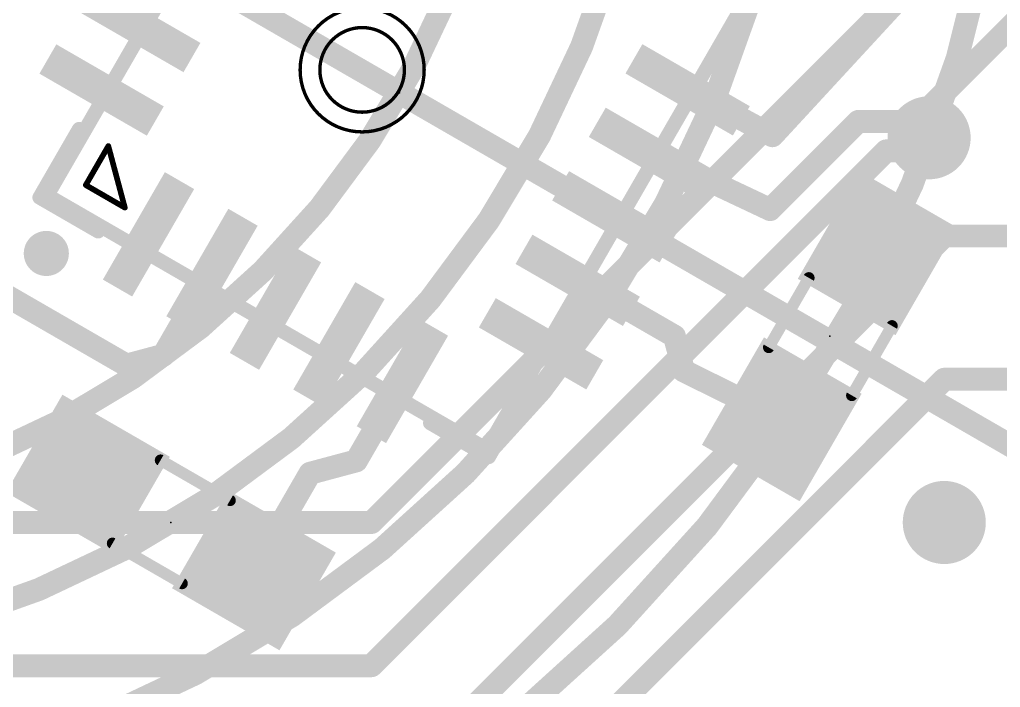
# Model space of a CAD drawing. Extents: x -32 to 75, y -41 to 41.
# Drawn here: x 21.01 to 29.71, y 9.97 to 15.89 of the extents above; entities that cross this region are included whole.
import ezdxf

# ---------------------------------------------------------------- set-up
doc = ezdxf.new("R2010")
doc.units = 0
for name, color, linetype in [('1', 12, 'CONTINUOUS'), ('16', 132, 'CONTINUOUS'), ('18', 110, 'CONTINUOUS'), ('21', 41, 'CONTINUOUS'), ('22', 40, 'CONTINUOUS'), ('23', 53, 'CONTINUOUS'), ('51', 53, 'CONTINUOUS')]:
    doc.layers.add(name, color=color, linetype=linetype)

# ---------------------------------------------------------------- blocks, each defined once
blk = doc.blocks.new('RECT')
blk.add_solid([(-0.5, -0.5), (0.5, -0.5), (-0.5, 0.5), (0.5, 0.5)])
blk = doc.blocks.new('ROUNDV')
at = {"const_width": 0.5}
blk.add_lwpolyline([(0, -0.25, 1), (0, 0.25, 1), (0, -0.25)], format="xyb", dxfattribs=at)

msp = doc.modelspace()

# ---------------------------------------------------------------- linework, layer by layer
at = {"layer": '1', "const_width": 0.2032}
for points in [[(27.686, 14.859), (29.21, 16.51)], [(26.9341, 15.2659), (27.686, 14.859)], [(27.6662, 14.2042), (28.448, 14.986)], [(28.448, 14.986), (28.9304, 14.986)], [(28.9304, 14.986), (29.0757, 14.8408)], [(26.6091, 14.703), (27.6662, 14.2042)], [(21.9582, 12.8249), (20.2337, 13.8205)], [(22.716, 13.6598), (22.2844, 12.9123)], [(25.9591, 13.5771), (26.8168, 13.082)], [(26.8994, 12.7736), (26.8168, 13.082)], [(22.2844, 12.9123), (21.9582, 12.8249)], [(27.769, 12.3449), (26.8994, 12.7736)], [(24.4047, 12.6848), (23.9957, 11.9763)], [(23.9957, 11.9763), (23.5854, 11.8663)], [(23.5854, 11.8663), (23.0881, 11.005)]]:
    msp.add_lwpolyline(points, dxfattribs=at)
at = {"layer": '1', "const_width": 0.1016}
for points in [[(26.9583, 15.3105, 1), (26.91, 15.2212)], [(28.448, 15.0368, 1), (28.448, 14.9352)], [(28.4839, 14.9501, 1), (28.4121, 15.0219)], [(28.9663, 15.0219, 1), (28.8945, 14.9501)], [(28.9304, 14.9352, 1), (28.9304, 15.0368)], [(27.6487, 14.8935, 1), (27.7233, 14.8245)], [(27.6618, 14.8143, 1), (27.7102, 14.9037)], [(29.0397, 14.8048, 1), (29.1116, 14.8767)], [(26.6308, 14.7489, 1), (26.5875, 14.657)], [(27.6303, 14.2401, 1), (27.7021, 14.1683)], [(27.6445, 14.1583, 1), (27.6879, 14.2501)], [(22.76, 13.6344, 1), (22.672, 13.6852)], [(25.9845, 13.6211, 1), (25.9337, 13.5331)], [(26.8658, 13.0951, 1), (26.7677, 13.0688)], [(26.7914, 13.038, 1), (26.8422, 13.126)], [(22.2404, 12.9377, 1), (22.3284, 12.8869)], [(22.2976, 12.8632, 1), (22.2713, 12.9614)], [(21.9451, 12.874, 1), (21.9714, 12.7758)], [(21.9328, 12.7809, 1), (21.9836, 12.8689)], [(26.9218, 12.8192, 1), (26.8769, 12.7281)], [(24.4487, 12.6594, 1), (24.3607, 12.7102)], [(26.8503, 12.7605, 1), (26.9484, 12.7868)], [(27.7465, 12.2993, 1), (27.7915, 12.3904)], [(23.9517, 12.0017, 1), (24.0397, 11.9509)], [(24.0088, 11.9272, 1), (23.9825, 12.0253)], [(23.5722, 11.9154, 1), (23.5985, 11.8173)], [(23.6294, 11.8409, 1), (23.5414, 11.8917)], [(23.0441, 11.0304, 1), (23.1321, 10.9796)]]:
    msp.add_lwpolyline(points, format="xyb", dxfattribs=at)
at = {"layer": '16', "const_width": 0.2032}
for points in [[(31.75, 17.78), (29.0648, 15.0948)], [(29.21, 16.51), (24.13, 11.43)], [(29.0648, 15.0948), (29.0648, 14.8517)], [(29.0757, 14.8408), (28.9595, 14.7247)], [(29.0757, 14.8408), (29.0648, 14.8517)], [(28.6947, 14.7247), (24.13, 10.16)], [(28.9595, 14.7247), (28.6947, 14.7247)], [(29.21, 13.97), (19.05, 3.81)], [(33.02, 13.97), (29.21, 13.97)], [(29.21, 12.7), (19.05, 2.54)], [(31.75, 12.7), (29.21, 12.7)], [(24.13, 11.43), (10.16, 11.43)], [(24.13, 10.16), (11.43, 10.16)]]:
    msp.add_lwpolyline(points, dxfattribs=at)
at = {"layer": '16', "const_width": 0.1016}
for points in [[(29.0288, 15.1307, 1), (29.1007, 15.0588)], [(29.1156, 15.0948, 1), (29.014, 15.0948)], [(29.1007, 14.8876, 1), (29.0288, 14.8157)], [(29.014, 14.8517, 1), (29.1156, 14.8517)], [(29.1116, 14.8048, 1), (29.0397, 14.8767)], [(29.0397, 14.8048, 1), (29.1116, 14.8767)], [(28.6947, 14.7755, 1), (28.6947, 14.6739)], [(28.7306, 14.6887, 1), (28.6587, 14.7606)], [(28.9236, 14.7606, 1), (28.9955, 14.6887)], [(28.9595, 14.6739, 1), (28.9595, 14.7755)], [(29.21, 14.0208, 1), (29.21, 13.9192)], [(29.2459, 13.9341, 1), (29.1741, 14.0059)], [(29.21, 12.7508, 1), (29.21, 12.6492)], [(29.2459, 12.6641, 1), (29.1741, 12.7359)], [(24.0941, 11.4659, 1), (24.1659, 11.3941)], [(24.13, 11.3792, 1), (24.13, 11.4808)], [(24.0941, 10.1959, 1), (24.1659, 10.1241)], [(24.13, 10.1092, 1), (24.13, 10.2108)]]:
    msp.add_lwpolyline(points, format="xyb", dxfattribs=at)
at = {"layer": '21'}
for points, const_width in [([(17.78, 6.9843, 1), (17.78, 31.1157, 1), (17.78, 6.9843)], 0.2032), ([(17.78, 11.43, 1), (17.78, 26.67, 1), (17.78, 11.43)], 0.2032), ([(27.1933, 15.5781, 1), (27.2482, 15.5464)], 0.0635), ([(21.5645, 14.9019, 1), (21.5095, 14.9337)], 0.0635), ([(21.1595, 14.3274, 1), (21.2145, 14.2957)], 0.0635), ([(21.2029, 14.3391, 1), (21.1712, 14.2841)], 0.0635), ([(21.2468, 13.7152, 1), (21.2468, 13.9152, 1), (21.2468, 13.7152)], 0.2), ([(21.6908, 13.9841, 1), (21.7225, 14.0391)], 0.0635), ([(25.5482, 12.6019, 1), (25.4933, 12.6337)], 0.0635), ([(24.667, 12.3391, 1), (24.6353, 12.2841)], 0.0635), ([(25.1433, 12.0274, 1), (25.1982, 11.9957)], 0.0635), ([(25.1549, 11.9841, 1), (25.1866, 12.0391)], 0.0635)]:
    msp.add_lwpolyline(points, format="xyb", dxfattribs=dict(at, const_width=const_width))
at = {"layer": '21', "const_width": 0.127}
for points in [[(27.2207, 15.5623), (27.5707, 16.1685)], [(21.187, 14.3116), (21.537, 14.9178)], [(21.7066, 14.0116), (21.187, 14.3116)], [(25.1707, 12.0116), (25.5207, 12.6178)], [(25.1707, 12.0116), (24.6511, 12.3116)]]:
    msp.add_lwpolyline(points, dxfattribs=at)
at = {"layer": '22', "const_width": 0.2032}
msp.add_lwpolyline([(17.78, 6.9843, 1), (17.78, 31.1157, 1), (17.78, 6.9843)], format="xyb", dxfattribs=at)
at = {"layer": '23'}
for p in [(24.3789, 15.24), (28.194, 13.081), (22.352, 11.43)]:
    msp.add_point(p, dxfattribs=at)
at = {"layer": '51'}
for points, const_width in [([(17.78, 1.27, 1), (17.78, 36.83, 1), (17.78, 1.27)], 0.2032), ([(17.78, 6.985, 1), (17.78, 31.115, 1), (17.78, 6.985)], 0.2032), ([(17.78, 8.89, 1), (17.78, 29.21, 1), (17.78, 8.89)], 0.2032), ([(17.78, 10.16, 1), (17.78, 27.94, 1), (17.78, 10.16)], 0.2032), ([(17.78, 11.43, 1), (17.78, 26.67, 1), (17.78, 11.43)], 0.2032), ([(24.0476, 14.8928, 1), (24.0476, 15.9928, 1), (24.0476, 14.8928)], 0.03), ([(24.0476, 15.0678, 1), (24.0476, 15.8178, 1), (24.0476, 15.0678)], 0.03), ([(21.8089, 14.771, 1), (21.7848, 14.7646)], 0.025), ([(21.8077, 14.7615, 1), (21.786, 14.774)], 0.025), ([(21.586, 14.4276, 1), (21.6077, 14.4151)], 0.025), ([(21.6031, 14.4322, 1), (21.5906, 14.4106)], 0.025), ([(21.2278, 14.3457, 1), (21.2828, 14.314)], 0.0635), ([(21.2712, 14.3574, 1), (21.2395, 14.3024)], 0.0635), ([(21.9312, 14.2181, 1), (21.9553, 14.2246)], 0.025), ([(21.937, 14.2106, 1), (21.9495, 14.2322)], 0.025), ([(28.0311, 13.5861, 1), (27.9871, 13.6115)], 0.0508), ([(28.7681, 13.1606, 1), (28.7241, 13.186)], 0.0508), ([(27.6311, 12.9949, 1), (27.6751, 12.9695)], 0.0508), ([(28.3681, 12.5694, 1), (28.4121, 12.544)], 0.0508), ([(25.125, 12.0957, 1), (25.1799, 12.064)], 0.0635), ([(25.1366, 12.0524, 1), (25.1683, 12.1074)], 0.0635), ([(22.2724, 12.0042, 1), (22.247, 11.9602)], 0.0508), ([(22.8636, 11.6042, 1), (22.889, 11.6482)], 0.0508), ([(21.8469, 11.2672, 1), (21.8215, 11.2232)], 0.0508), ([(22.4381, 10.8672, 1), (22.4635, 10.9112)], 0.0508)]:
    msp.add_lwpolyline(points, format="xyb", dxfattribs=dict(at, const_width=const_width))
for points, const_width in [([(17.78, 19.05), (33.1775, 10.16)], 0.2032), ([(21.2553, 14.3299), (23.6053, 18.4002)], 0.127), ([(27.5024, 16.1502), (25.1524, 12.0799)], 0.127), ([(21.5968, 14.4214), (21.7968, 14.7678)], 0.05), ([(21.7968, 14.7678), (21.9432, 14.2214)], 0.05), ([(21.9432, 14.2214), (21.5968, 14.4214)], 0.05), ([(25.1524, 12.0799), (21.2553, 14.3299)], 0.127), ([(28.0091, 13.5988), (27.6531, 12.9822)], 0.1016), ([(28.7461, 13.1733), (28.3901, 12.5567)], 0.1016), ([(22.2597, 11.9822), (22.8763, 11.6262)], 0.1016), ([(21.8342, 11.2452), (22.4508, 10.8892)], 0.1016)]:
    msp.add_lwpolyline(points, dxfattribs=dict(at, const_width=const_width))

# ---------------------------------------------------------------- block references
at = {"layer": '1', "xscale": 0.3, "yscale": 1.1}
for p, rotation in [((22.062, 15.8271), 60), ((21.737, 15.2642), 60), ((26.9341, 15.2659), 240), ((26.6091, 14.703), 240), ((22.1531, 13.9848), 150), ((26.2841, 14.14), 240), ((22.716, 13.6598), 150), ((25.9591, 13.5771), 240), ((23.2789, 13.3348), 150), ((23.8418, 13.0098), 150), ((25.6341, 13.0142), 240), ((24.4047, 12.6848), 150)]:
    msp.add_blockref('RECT', p, dxfattribs=dict(at, rotation=rotation))
at = {"layer": '1', "xscale": 1.1}
for p, rotation in [((28.619, 13.8171), 240), ((27.769, 12.3449), 240), ((21.6158, 11.855), 330), ((23.0881, 11.005), 330)]:
    msp.add_blockref('RECT', p, dxfattribs=dict(at, rotation=rotation))
at = {"layer": '18', "xscale": 0.7366, "yscale": 0.7366}
for p in [(29.0757, 14.8408), (29.0757, 14.8408), (29.21, 11.43), (29.21, 11.43)]:
    msp.add_blockref('ROUNDV', p, dxfattribs=at)
at = {"layer": '51', "xscale": 0.5001, "yscale": 0.95}
for p, rotation in [((28.4925, 13.5878), 240), ((27.9083, 12.5759), 240), ((21.8452, 11.7285), 330), ((22.857, 11.1443), 330)]:
    msp.add_blockref('RECT', p, dxfattribs=dict(at, rotation=rotation))

doc.saveas('drawing.dxf')
